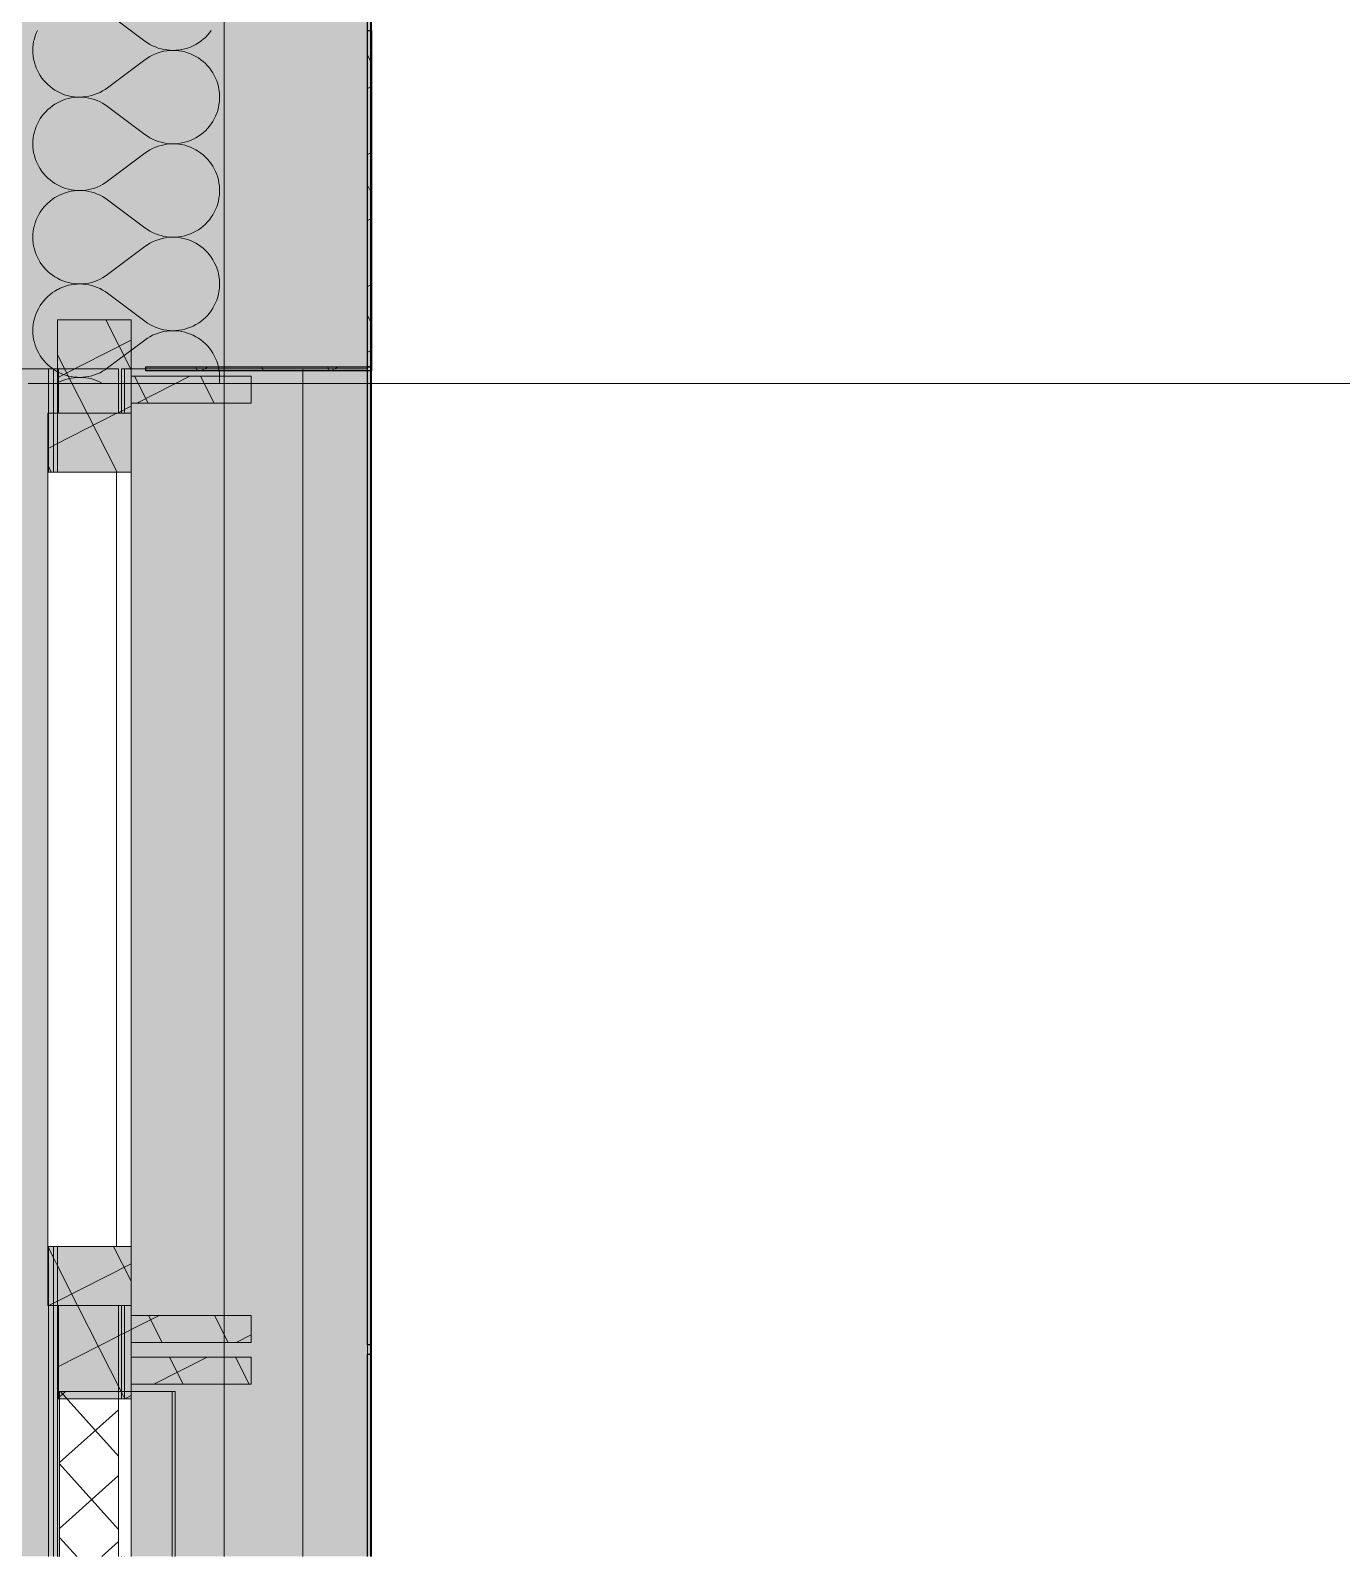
# Model space of a CAD drawing. Header units: metres. Extents: x -22.4 to 53.1, y 133.6 to 157.9.
# Drawn here: x 0.603 to 1.94, y 133.729 to 135.285 of the extents above; entities that cross this region are included whole.
import ezdxf

# ---------------------------------------------------------------- set-up
doc = ezdxf.new("R2010")
doc.units = ezdxf.units.M
doc.header["$MEASUREMENT"] = 0
for name, pattern in [('Achse', [0.0023, 0.0015, -0.0008]), ('Strichlinie_ eng', [0.0023, 0.0015, -0.0008]), ('Wipeout_Contour', [1, 0, -1])]:
    doc.linetypes.add(name, pattern=pattern)
for name, color, linetype in [('00  Raster Ausbau', 7, 'Continuous'), ('10  Fassade', 7, 'Continuous'), ('10  Fassade_Deckschraffur', 7, 'Continuous'), ('10  Fassade_Schnittschraffur', 7, 'Continuous'), ('10  Treppen + Rampen', 7, 'Continuous'), ('10  Wand Massiv', 7, 'Continuous'), ('10  Wand Massiv_Deckschraffur', 7, 'Continuous'), ('10  Wand Massiv_Fenster', 7, 'Continuous'), ('10  Wand Massiv_Schnittschraffur', 7, 'Continuous'), ('Neubau_10  Treppen + Rampen', 7, 'Continuous')]:
    doc.layers.add(name, color=color, linetype=linetype)
pattern_1 = [(26.86749, (-110.10794, 75.264664), (-0.027115717, 0.053523246), []), (116.86749, (-110.10794, 75.264664), (0.053523246, 0.027115717), [])]

# ---------------------------------------------------------------- blocks, each defined once
blk = doc.blocks.new('*X6', base_point=(-23.4289, 120.7796))
at = {"layer": '10  Wand Massiv_Schnittschraffur', "color": 98, "linetype": 'Continuous', "lineweight": 13, "ltscale": 1000, "true_color": 0x000100}
for p, q in [((0.6256, 134.9399), (0.6276, 134.9386)), ((0.6789, 134.9391), (0.68, 134.9399)), ((0.6276, 134.9386), (0.6302, 134.9371)), ((0.6302, 134.9256), (0.629, 134.9249)), ((0.6302, 134.9371), (0.6329, 134.9357)), ((0.6329, 134.927), (0.6302, 134.9256)), ((0.6329, 134.9357), (0.6356, 134.9345)), ((0.6356, 134.9281), (0.6329, 134.927)), ((0.6356, 134.9345), (0.6385, 134.9335)), ((0.6385, 134.9291), (0.6356, 134.9281)), ((0.6385, 134.9335), (0.6414, 134.9327)), ((0.6414, 134.9299), (0.6385, 134.9291)), ((0.6414, 134.9327), (0.6443, 134.9321)), ((0.6443, 134.9306), (0.6414, 134.9299)), ((0.6443, 134.9321), (0.6473, 134.9316)), ((0.6473, 134.931), (0.6443, 134.9306)), ((0.6473, 134.9316), (0.6503, 134.9314)), ((0.6503, 134.9313), (0.6473, 134.931)), ((0.6503, 134.9314), (0.6533, 134.9313)), ((0.6533, 134.9313), (0.6503, 134.9313)), ((0.6533, 134.9313), (0.6563, 134.9315)), ((0.6563, 134.9312), (0.6533, 134.9313)), ((0.6563, 134.9315), (0.6593, 134.9318)), ((0.6593, 134.9309), (0.6563, 134.9312)), ((0.6593, 134.9318), (0.6623, 134.9323)), ((0.6623, 134.9304), (0.6593, 134.9309)), ((0.6623, 134.9323), (0.6652, 134.933)), ((0.6652, 134.9297), (0.6623, 134.9304)), ((0.6652, 134.933), (0.6681, 134.9339)), ((0.6681, 134.9288), (0.6652, 134.9297)), ((0.6681, 134.9339), (0.6709, 134.9349)), ((0.6709, 134.9277), (0.6681, 134.9288)), ((0.6709, 134.9349), (0.6737, 134.9361)), ((0.6737, 134.9265), (0.6709, 134.9277)), ((0.6737, 134.9361), (0.6763, 134.9376)), ((0.6763, 134.9251), (0.6737, 134.9265)), ((0.6763, 134.9376), (0.6789, 134.9391)), ((0.6767, 134.9249), (0.6763, 134.9251)), ((0.7952, 134.9249), (0.7954, 134.9268)), ((0.7954, 134.9268), (0.7955, 134.9277))]:
    blk.add_line(p, q, dxfattribs=at)
blk = doc.blocks.new('*X7', base_point=(-23.4289, 120.7796))
at = {"layer": '10  Wand Massiv_Schnittschraffur', "color": 98, "linetype": 'Continuous', "lineweight": 13, "ltscale": 1000, "true_color": 0x000100}
for p, q in [((0.6251, 135.0177), (0.6227, 135.0158)), ((0.6276, 135.0193), (0.6251, 135.0177)), ((0.6302, 135.0208), (0.6276, 135.0193)), ((0.6312, 135.0214), (0.6302, 135.0208)), ((0.6112, 135.002), (0.6098, 134.9994)), ((0.6127, 135.0046), (0.6112, 135.002)), ((0.6144, 135.0071), (0.6127, 135.0046)), ((0.6163, 135.0095), (0.6144, 135.0071)), ((0.6183, 135.0117), (0.6163, 135.0095)), ((0.6204, 135.0138), (0.6183, 135.0117)), ((0.6227, 135.0158), (0.6204, 135.0138)), ((0.606, 134.9879), (0.6056, 134.985)), ((0.6067, 134.9909), (0.606, 134.9879)), ((0.6075, 134.9938), (0.6067, 134.9909)), ((0.6086, 134.9966), (0.6075, 134.9938)), ((0.6098, 134.9994), (0.6086, 134.9966)), ((0.6053, 134.982), (0.6052, 134.9789)), ((0.6052, 134.9789), (0.6053, 134.9759)), ((0.6056, 134.985), (0.6053, 134.982)), ((0.6053, 134.9759), (0.6056, 134.9729)), ((0.6056, 134.9729), (0.606, 134.97)), ((0.606, 134.97), (0.6067, 134.967)), ((0.6067, 134.967), (0.6075, 134.9641)), ((0.6075, 134.9641), (0.6086, 134.9613)), ((0.6086, 134.9613), (0.6098, 134.9585)), ((0.6098, 134.9585), (0.6112, 134.9559)), ((0.6112, 134.9559), (0.6127, 134.9533)), ((0.7195, 134.9694), (0.6814, 134.9409)), ((0.7207, 134.9703), (0.7195, 134.9694)), ((0.6127, 134.9533), (0.6144, 134.9508)), ((0.6144, 134.9508), (0.6163, 134.9484)), ((0.6163, 134.9484), (0.6183, 134.9462)), ((0.6183, 134.9462), (0.6204, 134.9441)), ((0.6204, 134.9441), (0.6227, 134.9421)), ((0.6227, 134.9421), (0.6251, 134.9402)), ((0.6251, 134.9402), (0.6256, 134.9399)), ((0.68, 134.9399), (0.6814, 134.9409))]:
    blk.add_line(p, q, dxfattribs=at)
blk = doc.blocks.new('*X8', base_point=(-23.4289, 120.7796))
at = {"layer": '10  Wand Massiv_Schnittschraffur', "color": 98, "linetype": 'Continuous', "lineweight": 13, "ltscale": 1000, "true_color": 0x000100}
for p, q in [((0.7195, 135.2742), (0.6814, 135.3028)), ((0.6086, 135.2823), (0.6075, 135.2795)), ((0.6098, 135.2851), (0.6086, 135.2823)), ((0.7833, 135.2802), (0.7852, 135.2826)), ((0.7852, 135.2826), (0.7871, 135.285)), ((0.6053, 135.2677), (0.6052, 135.2647)), ((0.6056, 135.2707), (0.6053, 135.2677)), ((0.606, 135.2736), (0.6056, 135.2707)), ((0.6067, 135.2766), (0.606, 135.2736)), ((0.6075, 135.2795), (0.6067, 135.2766)), ((0.7195, 135.2742), (0.722, 135.2724)), ((0.722, 135.2724), (0.7246, 135.2708)), ((0.7246, 135.2708), (0.7273, 135.2694)), ((0.7273, 135.2694), (0.7301, 135.2682)), ((0.7301, 135.2682), (0.7329, 135.2671)), ((0.7329, 135.2671), (0.7359, 135.2662)), ((0.7601, 135.2662), (0.763, 135.2671)), ((0.763, 135.2671), (0.7659, 135.2681)), ((0.7659, 135.2681), (0.7686, 135.2694)), ((0.7686, 135.2694), (0.7714, 135.2708)), ((0.7714, 135.2708), (0.774, 135.2723)), ((0.774, 135.2723), (0.7765, 135.2741)), ((0.7765, 135.2741), (0.7789, 135.276)), ((0.7789, 135.276), (0.7811, 135.278)), ((0.7811, 135.278), (0.7833, 135.2802)), ((0.6052, 135.2647), (0.6053, 135.2617)), ((0.6053, 135.2617), (0.6056, 135.2587)), ((0.6056, 135.2587), (0.606, 135.2557)), ((0.606, 135.2557), (0.6067, 135.2527)), ((0.6067, 135.2527), (0.6075, 135.2499)), ((0.7195, 135.2551), (0.6814, 135.2266)), ((0.722, 135.2569), (0.7195, 135.2551)), ((0.7246, 135.2585), (0.722, 135.2569)), ((0.7273, 135.2599), (0.7246, 135.2585)), ((0.7301, 135.2611), (0.7273, 135.2599)), ((0.7329, 135.2622), (0.7301, 135.2611)), ((0.7359, 135.2631), (0.7329, 135.2622)), ((0.7359, 135.2662), (0.7388, 135.2656)), ((0.7388, 135.2638), (0.7359, 135.2631)), ((0.7388, 135.2656), (0.7419, 135.2651)), ((0.7419, 135.2643), (0.7388, 135.2638)), ((0.7419, 135.2651), (0.7449, 135.2648)), ((0.7449, 135.2646), (0.7419, 135.2643)), ((0.7449, 135.2648), (0.748, 135.2647)), ((0.748, 135.2647), (0.7449, 135.2646)), ((0.748, 135.2647), (0.751, 135.2648)), ((0.751, 135.2646), (0.748, 135.2647)), ((0.751, 135.2648), (0.7541, 135.265)), ((0.7541, 135.2643), (0.751, 135.2646)), ((0.7541, 135.265), (0.7571, 135.2655)), ((0.7571, 135.2638), (0.7541, 135.2643)), ((0.7571, 135.2655), (0.7601, 135.2662)), ((0.7601, 135.2631), (0.7571, 135.2638)), ((0.763, 135.2623), (0.7601, 135.2631)), ((0.7659, 135.2612), (0.763, 135.2623)), ((0.7686, 135.26), (0.7659, 135.2612)), ((0.7714, 135.2586), (0.7686, 135.26)), ((0.774, 135.257), (0.7714, 135.2586)), ((0.7765, 135.2552), (0.774, 135.257)), ((0.7789, 135.2533), (0.7765, 135.2552)), ((0.7811, 135.2513), (0.7789, 135.2533)), ((0.7833, 135.2491), (0.7811, 135.2513)), ((0.6075, 135.2499), (0.6086, 135.247)), ((0.6086, 135.247), (0.6098, 135.2443)), ((0.6098, 135.2443), (0.6112, 135.2416)), ((0.6112, 135.2416), (0.6127, 135.239)), ((0.6127, 135.239), (0.6144, 135.2365)), ((0.6144, 135.2365), (0.6163, 135.2341)), ((0.7852, 135.2468), (0.7833, 135.2491)), ((0.7871, 135.2443), (0.7852, 135.2468)), ((0.7887, 135.2418), (0.7871, 135.2443)), ((0.7902, 135.2391), (0.7887, 135.2418)), ((0.7916, 135.2363), (0.7902, 135.2391)), ((0.7927, 135.2335), (0.7916, 135.2363)), ((0.6163, 135.2341), (0.6183, 135.2319)), ((0.6183, 135.2319), (0.6204, 135.2298)), ((0.6204, 135.2298), (0.6227, 135.2278)), ((0.6227, 135.2278), (0.6251, 135.226)), ((0.6251, 135.226), (0.6276, 135.2243)), ((0.6276, 135.2243), (0.6302, 135.2228)), ((0.6302, 135.2228), (0.6329, 135.2214)), ((0.6329, 135.2214), (0.6356, 135.2202)), ((0.6356, 135.2202), (0.6385, 135.2192)), ((0.6681, 135.2196), (0.6709, 135.2206)), ((0.6709, 135.2206), (0.6737, 135.2219)), ((0.6737, 135.2219), (0.6763, 135.2233)), ((0.6763, 135.2233), (0.6789, 135.2248)), ((0.6789, 135.2248), (0.6814, 135.2266)), ((0.7937, 135.2306), (0.7927, 135.2335)), ((0.7945, 135.2277), (0.7937, 135.2306)), ((0.795, 135.2247), (0.7945, 135.2277)), ((0.7954, 135.2216), (0.795, 135.2247)), ((0.7956, 135.2186), (0.7954, 135.2216)), ((0.6204, 135.2043), (0.6183, 135.2022)), ((0.6227, 135.2063), (0.6204, 135.2043)), ((0.6251, 135.2081), (0.6227, 135.2063)), ((0.6276, 135.2098), (0.6251, 135.2081)), ((0.6302, 135.2113), (0.6276, 135.2098)), ((0.6329, 135.2127), (0.6302, 135.2113)), ((0.6356, 135.2138), (0.6329, 135.2127)), ((0.6385, 135.2148), (0.6356, 135.2138)), ((0.6385, 135.2192), (0.6414, 135.2184)), ((0.6414, 135.2157), (0.6385, 135.2148)), ((0.6414, 135.2184), (0.6443, 135.2178)), ((0.6443, 135.2163), (0.6414, 135.2157)), ((0.6443, 135.2178), (0.6473, 135.2174)), ((0.6473, 135.2167), (0.6443, 135.2163)), ((0.6473, 135.2174), (0.6503, 135.2171)), ((0.6503, 135.217), (0.6473, 135.2167)), ((0.6503, 135.2171), (0.6533, 135.217)), ((0.6533, 135.217), (0.6503, 135.217)), ((0.6533, 135.217), (0.6563, 135.2172)), ((0.6563, 135.2169), (0.6533, 135.217)), ((0.6563, 135.2172), (0.6593, 135.2175)), ((0.6593, 135.2166), (0.6563, 135.2169)), ((0.6593, 135.2175), (0.6623, 135.218)), ((0.6623, 135.2161), (0.6593, 135.2166)), ((0.6623, 135.218), (0.6652, 135.2187)), ((0.6652, 135.2154), (0.6623, 135.2161)), ((0.6652, 135.2187), (0.6681, 135.2196)), ((0.6681, 135.2145), (0.6652, 135.2154)), ((0.6709, 135.2135), (0.6681, 135.2145)), ((0.6737, 135.2122), (0.6709, 135.2135)), ((0.6763, 135.2108), (0.6737, 135.2122)), ((0.6789, 135.2093), (0.6763, 135.2108)), ((0.6814, 135.2075), (0.6789, 135.2093)), ((0.7195, 135.1789), (0.6814, 135.2075)), ((0.7937, 135.2035), (0.7945, 135.2064)), ((0.7945, 135.2064), (0.795, 135.2094)), ((0.795, 135.2094), (0.7954, 135.2125)), ((0.7954, 135.2125), (0.7956, 135.2155)), ((0.7956, 135.2155), (0.7956, 135.2186)), ((0.6098, 135.1898), (0.6086, 135.1871)), ((0.6112, 135.1925), (0.6098, 135.1898)), ((0.6127, 135.1951), (0.6112, 135.1925)), ((0.6144, 135.1976), (0.6127, 135.1951)), ((0.6163, 135.2), (0.6144, 135.1976)), ((0.6183, 135.2022), (0.6163, 135.2)), ((0.7852, 135.1873), (0.7871, 135.1898)), ((0.7871, 135.1898), (0.7887, 135.1923)), ((0.7887, 135.1923), (0.7902, 135.195)), ((0.7902, 135.195), (0.7916, 135.1977)), ((0.7916, 135.1977), (0.7927, 135.2006)), ((0.7927, 135.2006), (0.7937, 135.2035)), ((0.6056, 135.1754), (0.6053, 135.1724)), ((0.606, 135.1784), (0.6056, 135.1754)), ((0.6067, 135.1813), (0.606, 135.1784)), ((0.6075, 135.1842), (0.6067, 135.1813)), ((0.6086, 135.1871), (0.6075, 135.1842)), ((0.7195, 135.1789), (0.722, 135.1772)), ((0.722, 135.1772), (0.7246, 135.1756)), ((0.7246, 135.1756), (0.7273, 135.1742)), ((0.7273, 135.1742), (0.7301, 135.1729)), ((0.7659, 135.1729), (0.7686, 135.1741)), ((0.7686, 135.1741), (0.7714, 135.1755)), ((0.7714, 135.1755), (0.774, 135.1771)), ((0.774, 135.1771), (0.7765, 135.1789)), ((0.7765, 135.1789), (0.7789, 135.1808)), ((0.7789, 135.1808), (0.7811, 135.1828)), ((0.7811, 135.1828), (0.7833, 135.185)), ((0.7833, 135.185), (0.7852, 135.1873)), ((0.6053, 135.1724), (0.6052, 135.1694)), ((0.6052, 135.1694), (0.6053, 135.1664)), ((0.6053, 135.1664), (0.6056, 135.1634)), ((0.6056, 135.1634), (0.606, 135.1604)), ((0.606, 135.1604), (0.6067, 135.1575)), ((0.7195, 135.1599), (0.6814, 135.1313)), ((0.722, 135.1617), (0.7195, 135.1599)), ((0.7246, 135.1632), (0.722, 135.1617)), ((0.7273, 135.1647), (0.7246, 135.1632)), ((0.7301, 135.1659), (0.7273, 135.1647)), ((0.7301, 135.1729), (0.7329, 135.1719)), ((0.7329, 135.167), (0.7301, 135.1659)), ((0.7329, 135.1719), (0.7359, 135.171)), ((0.7359, 135.1678), (0.7329, 135.167)), ((0.7359, 135.171), (0.7388, 135.1703)), ((0.7388, 135.1685), (0.7359, 135.1678)), ((0.7388, 135.1703), (0.7419, 135.1698)), ((0.7419, 135.169), (0.7388, 135.1685)), ((0.7419, 135.1698), (0.7449, 135.1695)), ((0.7449, 135.1693), (0.7419, 135.169)), ((0.7449, 135.1695), (0.748, 135.1694)), ((0.748, 135.1694), (0.7449, 135.1693)), ((0.748, 135.1694), (0.751, 135.1695)), ((0.751, 135.1693), (0.748, 135.1694)), ((0.751, 135.1695), (0.7541, 135.1698)), ((0.7541, 135.169), (0.751, 135.1693)), ((0.7541, 135.1698), (0.7571, 135.1703)), ((0.7571, 135.1686), (0.7541, 135.169)), ((0.7571, 135.1703), (0.7601, 135.171)), ((0.7601, 135.1679), (0.7571, 135.1686)), ((0.7601, 135.171), (0.763, 135.1718)), ((0.763, 135.167), (0.7601, 135.1679)), ((0.763, 135.1718), (0.7659, 135.1729)), ((0.7659, 135.166), (0.763, 135.167)), ((0.7686, 135.1647), (0.7659, 135.166)), ((0.7714, 135.1633), (0.7686, 135.1647)), ((0.774, 135.1617), (0.7714, 135.1633)), ((0.7765, 135.16), (0.774, 135.1617)), ((0.7789, 135.1581), (0.7765, 135.16)), ((0.7811, 135.156), (0.7789, 135.1581)), ((0.6067, 135.1575), (0.6075, 135.1546)), ((0.6075, 135.1546), (0.6086, 135.1518)), ((0.6086, 135.1518), (0.6098, 135.149)), ((0.6098, 135.149), (0.6112, 135.1463)), ((0.6112, 135.1463), (0.6127, 135.1438)), ((0.6127, 135.1438), (0.6144, 135.1413)), ((0.7833, 135.1538), (0.7811, 135.156)), ((0.7852, 135.1515), (0.7833, 135.1538)), ((0.7871, 135.1491), (0.7852, 135.1515)), ((0.7887, 135.1465), (0.7871, 135.1491)), ((0.7902, 135.1439), (0.7887, 135.1465)), ((0.7916, 135.1411), (0.7902, 135.1439)), ((0.6144, 135.1413), (0.6163, 135.1389)), ((0.6163, 135.1389), (0.6183, 135.1366)), ((0.6183, 135.1366), (0.6204, 135.1345)), ((0.6204, 135.1345), (0.6227, 135.1326)), ((0.6227, 135.1326), (0.6251, 135.1307)), ((0.6251, 135.1307), (0.6276, 135.129)), ((0.6276, 135.129), (0.6302, 135.1275)), ((0.6302, 135.1275), (0.6329, 135.1262)), ((0.6709, 135.1254), (0.6737, 135.1266)), ((0.6737, 135.1266), (0.6763, 135.128)), ((0.6763, 135.128), (0.6789, 135.1296)), ((0.6789, 135.1296), (0.6814, 135.1313)), ((0.7927, 135.1383), (0.7916, 135.1411)), ((0.7937, 135.1354), (0.7927, 135.1383)), ((0.7945, 135.1324), (0.7937, 135.1354)), ((0.795, 135.1294), (0.7945, 135.1324)), ((0.7954, 135.1264), (0.795, 135.1294)), ((0.6227, 135.1111), (0.6204, 135.1091)), ((0.6251, 135.1129), (0.6227, 135.1111)), ((0.6276, 135.1146), (0.6251, 135.1129)), ((0.6302, 135.1161), (0.6276, 135.1146)), ((0.6329, 135.1174), (0.6302, 135.1161)), ((0.6329, 135.1262), (0.6356, 135.125)), ((0.6356, 135.1186), (0.6329, 135.1174)), ((0.6356, 135.125), (0.6385, 135.124)), ((0.6385, 135.1196), (0.6356, 135.1186)), ((0.6385, 135.124), (0.6414, 135.1232)), ((0.6414, 135.1204), (0.6385, 135.1196)), ((0.6414, 135.1232), (0.6443, 135.1226)), ((0.6443, 135.121), (0.6414, 135.1204)), ((0.6443, 135.1226), (0.6473, 135.1221)), ((0.6473, 135.1215), (0.6443, 135.121)), ((0.6473, 135.1221), (0.6503, 135.1219)), ((0.6503, 135.1217), (0.6473, 135.1215)), ((0.6503, 135.1219), (0.6533, 135.1218)), ((0.6533, 135.1218), (0.6503, 135.1217)), ((0.6533, 135.1218), (0.6563, 135.1219)), ((0.6563, 135.1217), (0.6533, 135.1218)), ((0.6563, 135.1219), (0.6593, 135.1223)), ((0.6593, 135.1214), (0.6563, 135.1217)), ((0.6593, 135.1223), (0.6623, 135.1228)), ((0.6623, 135.1209), (0.6593, 135.1214)), ((0.6623, 135.1228), (0.6652, 135.1235)), ((0.6652, 135.1202), (0.6623, 135.1209)), ((0.6652, 135.1235), (0.6681, 135.1243)), ((0.6681, 135.1193), (0.6652, 135.1202)), ((0.6681, 135.1243), (0.6709, 135.1254)), ((0.6709, 135.1182), (0.6681, 135.1193)), ((0.6737, 135.117), (0.6709, 135.1182)), ((0.6763, 135.1156), (0.6737, 135.117)), ((0.6789, 135.114), (0.6763, 135.1156)), ((0.6814, 135.1123), (0.6789, 135.114)), ((0.7195, 135.0837), (0.6814, 135.1123)), ((0.7937, 135.1082), (0.7945, 135.1112)), ((0.7945, 135.1112), (0.795, 135.1142)), ((0.795, 135.1142), (0.7954, 135.1172)), ((0.7956, 135.1233), (0.7954, 135.1264)), ((0.7954, 135.1172), (0.7956, 135.1203)), ((0.7956, 135.1203), (0.7956, 135.1233)), ((0.6112, 135.0973), (0.6098, 135.0946)), ((0.6127, 135.0999), (0.6112, 135.0973)), ((0.6144, 135.1023), (0.6127, 135.0999)), ((0.6163, 135.1047), (0.6144, 135.1023)), ((0.6183, 135.107), (0.6163, 135.1047)), ((0.6204, 135.1091), (0.6183, 135.107)), ((0.7871, 135.0945), (0.7887, 135.0971)), ((0.7887, 135.0971), (0.7902, 135.0998)), ((0.7902, 135.0998), (0.7916, 135.1025)), ((0.7916, 135.1025), (0.7927, 135.1053)), ((0.7927, 135.1053), (0.7937, 135.1082)), ((0.6056, 135.0802), (0.6053, 135.0772)), ((0.606, 135.0832), (0.6056, 135.0802)), ((0.6067, 135.0861), (0.606, 135.0832)), ((0.6075, 135.089), (0.6067, 135.0861)), ((0.6086, 135.0918), (0.6075, 135.089)), ((0.6098, 135.0946), (0.6086, 135.0918)), ((0.7195, 135.0837), (0.722, 135.082)), ((0.722, 135.082), (0.7246, 135.0804)), ((0.7246, 135.0804), (0.7273, 135.0789)), ((0.7686, 135.0789), (0.7714, 135.0803)), ((0.7714, 135.0803), (0.774, 135.0819)), ((0.774, 135.0819), (0.7765, 135.0836)), ((0.7765, 135.0836), (0.7789, 135.0855)), ((0.7789, 135.0855), (0.7811, 135.0876)), ((0.7811, 135.0876), (0.7833, 135.0898)), ((0.7833, 135.0898), (0.7852, 135.0921)), ((0.7852, 135.0921), (0.7871, 135.0945)), ((0.6053, 135.0772), (0.6052, 135.0742)), ((0.6052, 135.0742), (0.6053, 135.0712)), ((0.6053, 135.0712), (0.6056, 135.0682)), ((0.6056, 135.0682), (0.606, 135.0652)), ((0.606, 135.0652), (0.6067, 135.0623)), ((0.7195, 135.0647), (0.6814, 135.0361)), ((0.722, 135.0664), (0.7195, 135.0647)), ((0.7246, 135.068), (0.722, 135.0664)), ((0.7273, 135.0694), (0.7246, 135.068)), ((0.7273, 135.0789), (0.7301, 135.0777)), ((0.7301, 135.0707), (0.7273, 135.0694)), ((0.7301, 135.0777), (0.7329, 135.0766)), ((0.7329, 135.0717), (0.7301, 135.0707)), ((0.7329, 135.0766), (0.7359, 135.0758)), ((0.7359, 135.0726), (0.7329, 135.0717)), ((0.7359, 135.0758), (0.7388, 135.0751)), ((0.7388, 135.0733), (0.7359, 135.0726)), ((0.7388, 135.0751), (0.7419, 135.0746)), ((0.7419, 135.0738), (0.7388, 135.0733)), ((0.7419, 135.0746), (0.7449, 135.0743)), ((0.7449, 135.0741), (0.7419, 135.0738)), ((0.7449, 135.0743), (0.748, 135.0742)), ((0.748, 135.0742), (0.7449, 135.0741)), ((0.748, 135.0742), (0.751, 135.0743)), ((0.751, 135.0741), (0.748, 135.0742)), ((0.751, 135.0743), (0.7541, 135.0746)), ((0.7541, 135.0738), (0.751, 135.0741)), ((0.7541, 135.0746), (0.7571, 135.0751)), ((0.7571, 135.0733), (0.7541, 135.0738)), ((0.7571, 135.0751), (0.7601, 135.0757)), ((0.7601, 135.0726), (0.7571, 135.0733)), ((0.7601, 135.0757), (0.763, 135.0766)), ((0.763, 135.0718), (0.7601, 135.0726)), ((0.763, 135.0766), (0.7659, 135.0776)), ((0.7659, 135.0707), (0.763, 135.0718)), ((0.7659, 135.0776), (0.7686, 135.0789)), ((0.7686, 135.0695), (0.7659, 135.0707)), ((0.7714, 135.0681), (0.7686, 135.0695)), ((0.774, 135.0665), (0.7714, 135.0681)), ((0.7765, 135.0648), (0.774, 135.0665)), ((0.7789, 135.0629), (0.7765, 135.0648)), ((0.6067, 135.0623), (0.6075, 135.0594)), ((0.6075, 135.0594), (0.6086, 135.0565)), ((0.6086, 135.0565), (0.6098, 135.0538)), ((0.6098, 135.0538), (0.6112, 135.0511)), ((0.6112, 135.0511), (0.6127, 135.0485)), ((0.7811, 135.0608), (0.7789, 135.0629)), ((0.7833, 135.0586), (0.7811, 135.0608)), ((0.7852, 135.0563), (0.7833, 135.0586)), ((0.7871, 135.0538), (0.7852, 135.0563)), ((0.7887, 135.0513), (0.7871, 135.0538)), ((0.7902, 135.0486), (0.7887, 135.0513)), ((0.6127, 135.0485), (0.6144, 135.046)), ((0.6144, 135.046), (0.6163, 135.0437)), ((0.6163, 135.0437), (0.6183, 135.0414)), ((0.6183, 135.0414), (0.6204, 135.0393)), ((0.6204, 135.0393), (0.6227, 135.0373)), ((0.6227, 135.0373), (0.6251, 135.0355)), ((0.6251, 135.0355), (0.6276, 135.0338)), ((0.6276, 135.0338), (0.6302, 135.0323)), ((0.6763, 135.0328), (0.6789, 135.0344)), ((0.6789, 135.0344), (0.6814, 135.0361)), ((0.7916, 135.0459), (0.7902, 135.0486)), ((0.7927, 135.043), (0.7916, 135.0459)), ((0.7937, 135.0401), (0.7927, 135.043)), ((0.7945, 135.0372), (0.7937, 135.0401)), ((0.795, 135.0342), (0.7945, 135.0372)), ((0.7954, 135.0311), (0.795, 135.0342)), ((0.6302, 135.0323), (0.6329, 135.0309)), ((0.6329, 135.0222), (0.6312, 135.0214)), ((0.6329, 135.0309), (0.6356, 135.0298)), ((0.6356, 135.0234), (0.6329, 135.0222)), ((0.6356, 135.0298), (0.6385, 135.0288)), ((0.6385, 135.0244), (0.6356, 135.0234)), ((0.6385, 135.0288), (0.6414, 135.028)), ((0.6414, 135.0252), (0.6385, 135.0244)), ((0.6414, 135.028), (0.6443, 135.0273)), ((0.6443, 135.0258), (0.6414, 135.0252)), ((0.6443, 135.0273), (0.6473, 135.0269)), ((0.6473, 135.0263), (0.6443, 135.0258)), ((0.6473, 135.0269), (0.6503, 135.0266)), ((0.6503, 135.0265), (0.6473, 135.0263)), ((0.6503, 135.0266), (0.6533, 135.0266)), ((0.6533, 135.0266), (0.6503, 135.0265)), ((0.6533, 135.0266), (0.6563, 135.0267)), ((0.6563, 135.0264), (0.6533, 135.0266)), ((0.6563, 135.0267), (0.6593, 135.027)), ((0.6593, 135.0261), (0.6563, 135.0264)), ((0.6593, 135.027), (0.6623, 135.0275)), ((0.6623, 135.0256), (0.6593, 135.0261)), ((0.6623, 135.0275), (0.6652, 135.0282)), ((0.6652, 135.0249), (0.6623, 135.0256)), ((0.6652, 135.0282), (0.6681, 135.0291)), ((0.6681, 135.024), (0.6652, 135.0249)), ((0.6681, 135.0291), (0.6709, 135.0302)), ((0.6709, 135.023), (0.6681, 135.024)), ((0.6709, 135.0302), (0.6737, 135.0314)), ((0.6737, 135.0218), (0.6709, 135.023)), ((0.6737, 135.0314), (0.6763, 135.0328)), ((0.6763, 135.0203), (0.6737, 135.0218)), ((0.6789, 135.0188), (0.6763, 135.0203)), ((0.6814, 135.017), (0.6789, 135.0188)), ((0.7945, 135.016), (0.795, 135.019)), ((0.795, 135.019), (0.7954, 135.022)), ((0.7956, 135.0281), (0.7954, 135.0311)), ((0.7954, 135.022), (0.7956, 135.025)), ((0.7956, 135.025), (0.7956, 135.0281)), ((0.7195, 134.9885), (0.6814, 135.017)), ((0.7887, 135.0019), (0.7902, 135.0045)), ((0.7902, 135.0045), (0.7916, 135.0073)), ((0.7916, 135.0073), (0.7927, 135.0101)), ((0.7927, 135.0101), (0.7937, 135.013)), ((0.7937, 135.013), (0.7945, 135.016)), ((0.7195, 134.9885), (0.722, 134.9867)), ((0.722, 134.9867), (0.7246, 134.9851)), ((0.7714, 134.9851), (0.774, 134.9866)), ((0.774, 134.9866), (0.7765, 134.9884)), ((0.7765, 134.9884), (0.7789, 134.9903)), ((0.7789, 134.9903), (0.7811, 134.9923)), ((0.7811, 134.9923), (0.7833, 134.9945)), ((0.7833, 134.9945), (0.7852, 134.9969)), ((0.7852, 134.9969), (0.7871, 134.9993)), ((0.7871, 134.9993), (0.7887, 135.0019)), ((0.722, 134.9712), (0.7207, 134.9703)), ((0.7246, 134.9728), (0.722, 134.9712)), ((0.7246, 134.9851), (0.7273, 134.9837)), ((0.7273, 134.9742), (0.7246, 134.9728)), ((0.7273, 134.9837), (0.7301, 134.9825)), ((0.7301, 134.9754), (0.7273, 134.9742)), ((0.7301, 134.9825), (0.7329, 134.9814)), ((0.7329, 134.9765), (0.7301, 134.9754)), ((0.7329, 134.9814), (0.7359, 134.9805)), ((0.7359, 134.9774), (0.7329, 134.9765)), ((0.7359, 134.9805), (0.7388, 134.9798)), ((0.7388, 134.9781), (0.7359, 134.9774)), ((0.7388, 134.9798), (0.7419, 134.9794)), ((0.7419, 134.9785), (0.7388, 134.9781)), ((0.7419, 134.9794), (0.7449, 134.9791)), ((0.7449, 134.9788), (0.7419, 134.9785)), ((0.7449, 134.9791), (0.748, 134.9789)), ((0.748, 134.9789), (0.7449, 134.9788)), ((0.748, 134.9789), (0.751, 134.979)), ((0.751, 134.9789), (0.748, 134.9789)), ((0.751, 134.979), (0.7541, 134.9793)), ((0.7541, 134.9786), (0.751, 134.9789)), ((0.7541, 134.9793), (0.7571, 134.9798)), ((0.7571, 134.9781), (0.7541, 134.9786)), ((0.7571, 134.9798), (0.7601, 134.9805)), ((0.7601, 134.9774), (0.7571, 134.9781)), ((0.7601, 134.9805), (0.763, 134.9814)), ((0.763, 134.9765), (0.7601, 134.9774)), ((0.763, 134.9814), (0.7659, 134.9824)), ((0.7659, 134.9755), (0.763, 134.9765)), ((0.7659, 134.9824), (0.7686, 134.9836)), ((0.7686, 134.9743), (0.7659, 134.9755)), ((0.7686, 134.9836), (0.7714, 134.9851)), ((0.7714, 134.9728), (0.7686, 134.9743)), ((0.774, 134.9713), (0.7714, 134.9728)), ((0.7765, 134.9695), (0.774, 134.9713)), ((0.7789, 134.9676), (0.7765, 134.9695)), ((0.7811, 134.9656), (0.7789, 134.9676)), ((0.7833, 134.9634), (0.7811, 134.9656)), ((0.7852, 134.961), (0.7833, 134.9634)), ((0.7871, 134.9586), (0.7852, 134.961)), ((0.7887, 134.956), (0.7871, 134.9586)), ((0.7902, 134.9534), (0.7887, 134.956)), ((0.7916, 134.9506), (0.7902, 134.9534)), ((0.7927, 134.9478), (0.7916, 134.9506)), ((0.7937, 134.9449), (0.7927, 134.9478)), ((0.7945, 134.9419), (0.7937, 134.9449)), ((0.795, 134.9389), (0.7945, 134.9419)), ((0.7954, 134.9359), (0.795, 134.9389)), ((0.7956, 134.9329), (0.7954, 134.9359)), ((0.7955, 134.9277), (0.7956, 134.9298)), ((0.7956, 134.9298), (0.7956, 134.9329))]:
    blk.add_line(p, q, dxfattribs=at)

msp = doc.modelspace()

# ---------------------------------------------------------------- linework, layer by layer
at = {"layer": '00  Raster Ausbau', "color": 9, "linetype": 'Achse', "lineweight": 18, "ltscale": 1000}
msp.add_line((1.6004, 134.9249), (2.6004, 134.9249), dxfattribs=at)
at = {"layer": '10  Fassade', "color": 7, "linetype": 'Continuous', "lineweight": 13, "ltscale": 1000}
msp.add_line((0.7054, 134.9899), (0.6304, 134.9899), dxfattribs=at)
at = {"layer": '10  Fassade', "color": 7, "linetype": 'Strichlinie_ eng', "lineweight": 18, "ltscale": 1000, "flags": 128}
msp.add_lwpolyline([(0.6304, 134.9899), (0.7054, 134.9899)], dxfattribs=at)

# ---------------------------------------------------------------- wipeouts: each hides what was drawn before it
at = {"color": 254, "linetype": 'Wipeout_Contour', "lineweight": 0, "ltscale": 537.345386}
msp.add_wipeout([(0.621, 134.9399), (0.331, 134.9399), (0.331, 133.7291), (0.621, 133.7291)], dxfattribs=at).dxf.layer = '10  Fassade_Deckschraffur'
at = {"color": 254, "linetype": 'Wipeout_Contour', "lineweight": 0, "ltscale": 537.348925}
msp.add_wipeout([(0.6986, 134.9399), (0.6956, 134.9399), (0.6956, 133.7291), (0.6986, 133.7291)], dxfattribs=at).dxf.layer = '10  Fassade_Deckschraffur'
at = {"color": 254, "linetype": 'Wipeout_Contour', "lineweight": 0, "ltscale": 537.354113}
msp.add_wipeout([(0.9464, 134.9399), (0.8804, 134.9399), (0.8804, 133.7291), (0.9464, 133.7291)], dxfattribs=at).dxf.layer = '10  Fassade_Deckschraffur'

# ---------------------------------------------------------------- next in the draw order: linework, layer by layer
at = {"layer": '10  Fassade', "color": 7, "linetype": 'Continuous', "lineweight": 18, "ltscale": 1000, "flags": 128}
msp.add_lwpolyline([(0.9464, 134.9399), (0.9464, 133.7291)], dxfattribs=at)

# ---------------------------------------------------------------- next in the draw order: wipeouts: each hides what was drawn before it
at = {"color": 254, "linetype": 'Wipeout_Contour', "lineweight": 0, "ltscale": 537.351083}
msp.add_wipeout([(0.8804, 134.9399), (0.6986, 134.9399), (0.6986, 133.7291), (0.8804, 133.7291)], dxfattribs=at).dxf.layer = '10  Fassade_Deckschraffur'

# ---------------------------------------------------------------- next in the draw order: hatches: boundary and pattern name
at = {"layer": '10  Fassade', "linetype": 'Continuous', "lineweight": 0, "true_color": 0xffffff}
msp.add_hatch(color=7, dxfattribs=at).paths.add_polyline_path([(0.7504, 133.8974), (0.7474, 133.8974), (0.7474, 133.7291), (0.7504, 133.7291)])
at = {"layer": '10  Fassade_Schnittschraffur', "linetype": 'Continuous', "lineweight": 0, "true_color": 0xffffff}
for points in [[(0.8279, 134.9049), (0.8279, 134.9324), (0.7054, 134.9324), (0.7054, 134.9049)], [(0.8279, 133.9749), (0.7054, 133.9749), (0.7054, 133.9474), (0.8279, 133.9474)], [(0.7054, 133.9049), (0.8279, 133.9049), (0.8279, 133.9324), (0.7054, 133.9324)]]:
    msp.add_hatch(color=7, dxfattribs=at).paths.add_polyline_path(points)
at = {"layer": '10  Fassade_Schnittschraffur', "linetype": 'Continuous', "lineweight": 13, "true_color": 0x000100}
h = msp.add_hatch(dxfattribs=at)
h.set_pattern_fill('Dämmung__hart_1_0001', color=98, style=0, pattern_type=2)
h.set_pattern_definition(pattern_1)
h.paths.add_polyline_path([(0.8279, 134.9049), (0.8279, 134.9324), (0.7054, 134.9324), (0.7054, 134.9049)])
h = msp.add_hatch(dxfattribs=at)
h.set_pattern_fill('Dämmung__hart_1_0001', color=98, style=0, pattern_type=2)
h.set_pattern_definition(pattern_1)
h.paths.add_polyline_path([(0.8279, 133.9749), (0.7054, 133.9749), (0.7054, 133.9474), (0.8279, 133.9474)])
h = msp.add_hatch(dxfattribs=at)
h.set_pattern_fill('Dämmung__hart_1_0001', color=98, style=0, pattern_type=2)
h.set_pattern_definition(pattern_1)
h.paths.add_polyline_path([(0.7054, 133.9049), (0.8279, 133.9049), (0.8279, 133.9324), (0.7054, 133.9324)])

# ---------------------------------------------------------------- next in the draw order: linework, layer by layer
at = {"layer": '10  Fassade', "color": 7, "linetype": 'Continuous', "lineweight": 13, "ltscale": 1000}
for p, q in [((0.7054, 134.9899), (0.7054, 134.9324)), ((0.8279, 134.9324), (0.7054, 134.9324)), ((0.8279, 134.9324), (0.8279, 134.9049)), ((0.8279, 134.9049), (0.7054, 134.9049)), ((0.8279, 133.9749), (0.7054, 133.9749)), ((0.8279, 133.9749), (0.8279, 133.9474)), ((0.8279, 133.9474), (0.7054, 133.9474)), ((0.8279, 133.9324), (0.7054, 133.9324)), ((0.8279, 133.9324), (0.8279, 133.9049)), ((0.8279, 133.9049), (0.7054, 133.9049))]:
    msp.add_line(p, q, dxfattribs=at)
at = {"layer": '10  Fassade', "color": 7, "linetype": 'Strichlinie_ eng', "lineweight": 18, "ltscale": 1000, "flags": 128}
for points in [[(0.7054, 133.7291), (0.7054, 133.9399), (0.7054, 134.9899)], [(0.7054, 134.9324), (0.8279, 134.9324)], [(0.8279, 134.9324), (0.8279, 134.9049)], [(0.8279, 134.9049), (0.7054, 134.9049)], [(0.7054, 133.9749), (0.8279, 133.9749)], [(0.8279, 133.9749), (0.8279, 133.9474)], [(0.8279, 133.9474), (0.7054, 133.9474)], [(0.7054, 133.9324), (0.8279, 133.9324)], [(0.8279, 133.9324), (0.8279, 133.9049)], [(0.8279, 133.9049), (0.7054, 133.9049)]]:
    msp.add_lwpolyline(points, dxfattribs=at)
at = {"layer": '10  Fassade', "color": 7, "linetype": 'Continuous', "lineweight": 18, "ltscale": 1000, "flags": 128}
for points in [[(0.9464, 134.9399), (0.8804, 134.9399)], [(0.8804, 134.9399), (0.8804, 133.7291)], [(0.7474, 133.7291), (0.7474, 133.8974), (0.7504, 133.8974), (0.7504, 133.7291)]]:
    msp.add_lwpolyline(points, dxfattribs=at)
at = {"layer": '10  Fassade', "color": 7, "linetype": 'Continuous', "lineweight": 13, "ltscale": 1000, "flags": 128}
msp.add_lwpolyline([(0.7054, 133.9474), (0.7054, 133.9399), (0.7054, 133.9324)], dxfattribs=at)
at = {"layer": '10  Wand Massiv', "color": 7, "linetype": 'Continuous', "lineweight": 13, "ltscale": 1000, "flags": 128}
msp.add_lwpolyline([(0.8004, 134.9249), (0.8004, 137.6399)], dxfattribs=at)
at = {"layer": '10  Wand Massiv_Fenster', "color": 7, "linetype": 'Continuous', "lineweight": 13, "ltscale": 1000}
msp.add_line((0.8004, 134.9399), (0.8004, 133.7291), dxfattribs=at)

# ---------------------------------------------------------------- next in the draw order: wipeouts: each hides what was drawn before it
at = {"color": 254, "linetype": 'Wipeout_Contour', "lineweight": 0, "ltscale": 537.348231}
msp.add_wipeout([(0.6924, 134.9399), (0.6314, 134.9399), (0.6314, 133.7291), (0.6924, 133.7291)], dxfattribs=at).dxf.layer = '10  Fassade_Deckschraffur'
at = {"color": 254, "linetype": 'Wipeout_Contour', "lineweight": 0, "ltscale": 535.345182}
msp.add_wipeout([(0.9504, 133.9349), (0.9464, 133.9349), (0.9464, 133.7291), (0.9504, 133.7291)], dxfattribs=at).dxf.layer = '10  Fassade_Deckschraffur'

# ---------------------------------------------------------------- next in the draw order: linework, layer by layer
at = {"layer": '10  Fassade', "color": 7, "linetype": 'Continuous', "lineweight": 18, "ltscale": 1000, "flags": 128}
for points in [[(0.6924, 134.9399), (0.6924, 133.7291)], [(0.6986, 134.9399), (0.6956, 134.9399)], [(0.6956, 134.9399), (0.6956, 133.7291)], [(0.6986, 134.9399), (0.6986, 133.7291)], [(0.8804, 134.9399), (0.6986, 134.9399)]]:
    msp.add_lwpolyline(points, dxfattribs=at)
at = {"layer": '10  Fassade', "color": 7, "linetype": 'Continuous', "lineweight": 25, "ltscale": 1000, "flags": 128}
for points in [[(0.9464, 133.7291), (0.9464, 133.9349)], [(0.9504, 133.9349), (0.9464, 133.9349)], [(0.9504, 133.7291), (0.9504, 133.9349)]]:
    msp.add_lwpolyline(points, dxfattribs=at)

# ---------------------------------------------------------------- next in the draw order: wipeouts: each hides what was drawn before it
at = {"color": 254, "linetype": 'Wipeout_Contour', "lineweight": 0, "ltscale": 541.176478}
msp.add_wipeout([(0.9464, 136.6349), (0.9464, 133.9449), (0.9504, 133.9449), (0.9504, 136.6349)], dxfattribs=at).dxf.layer = '10  Fassade_Deckschraffur'
at = {"color": 254, "linetype": 'Wipeout_Contour', "lineweight": 0, "ltscale": 537.347585}
msp.add_wipeout([(0.6264, 134.9399), (0.6264, 133.7291), (0.6314, 133.7291), (0.6314, 134.9399)], dxfattribs=at).dxf.layer = '10  Fassade_Deckschraffur'

# ---------------------------------------------------------------- next in the draw order: hatches: boundary and pattern name
at = {"layer": '10  Fassade_Schnittschraffur', "linetype": 'Continuous', "lineweight": 0, "true_color": 0xffffff}
for points in [[(0.9504, 134.9419), (0.9504, 135.2849), (0.9464, 135.2849), (0.9464, 134.9419)], [(0.7205, 134.9379), (0.9504, 134.9379), (0.9504, 134.9419), (0.7205, 134.9419)]]:
    msp.add_hatch(color=7, dxfattribs=at).paths.add_polyline_path(points)
at = {"layer": '10  Fassade_Schnittschraffur', "linetype": 'Continuous', "lineweight": 13, "true_color": 0x000100}
h = msp.add_hatch(dxfattribs=at)
h.set_pattern_fill('Dämmung__hart_1_0001', color=98, style=0, pattern_type=2)
h.set_pattern_definition(pattern_1)
h.paths.add_polyline_path([(0.9504, 134.9419), (0.9504, 135.2849), (0.9464, 135.2849), (0.9464, 134.9419)])
h = msp.add_hatch(dxfattribs=at)
h.set_pattern_fill('Dämmung__hart_1_0001', color=98, style=0, pattern_type=2)
h.set_pattern_definition(pattern_1)
h.paths.add_polyline_path([(0.7205, 134.9379), (0.9504, 134.9379), (0.9504, 134.9419), (0.7205, 134.9419)])

# ---------------------------------------------------------------- next in the draw order: linework, layer by layer
at = {"layer": '10  Fassade', "color": 7, "linetype": 'Continuous', "lineweight": 25, "ltscale": 1000, "flags": 128}
for points in [[(0.9464, 133.9449), (0.9464, 136.6349)], [(0.9504, 133.9449), (0.9504, 136.6349)], [(0.9504, 133.9449), (0.9464, 133.9449)]]:
    msp.add_lwpolyline(points, dxfattribs=at)
for points in [[(0.9504, 134.9419), (0.9464, 134.9419), (0.9464, 135.2849), (0.9504, 135.2849)], [(0.7205, 134.9379), (0.7205, 134.9419), (0.9504, 134.9419), (0.9504, 134.9379)]]:
    msp.add_lwpolyline(points, close=True, dxfattribs=at)

# ---------------------------------------------------------------- next in the draw order: wipeouts: each hides what was drawn before it
at = {"color": 254, "linetype": 'Wipeout_Contour', "lineweight": 0, "ltscale": 537.347488}
msp.add_wipeout([(0.6264, 134.9399), (0.621, 134.9399), (0.621, 133.7291), (0.6264, 133.7291)], dxfattribs=at).dxf.layer = '10  Fassade_Deckschraffur'

# ---------------------------------------------------------------- next in the draw order: hatches: boundary and pattern name
at = {"layer": '10  Wand Massiv_Deckschraffur', "linetype": 'Continuous', "lineweight": 0, "true_color": 0xffffff}
msp.add_hatch(color=7, dxfattribs=at).paths.add_polyline_path([(0.6004, 134.9249), (0.3354, 134.9249), (0.3354, 133.7291), (0.8004, 133.7291), (0.8004, 134.9399), (0.6754, 134.9399), (0.6004, 134.9399)])
at = {"layer": 'Neubau_10  Treppen + Rampen', "linetype": 'Continuous', "lineweight": 0, "true_color": 0x8f8f8f}
msp.add_hatch(color=252, dxfattribs=at).paths.add_polyline_path([(-5.7669, 137.8399), (-5.7669, 133.7291), (0.9503, 133.7291), (0.9503, 137.8399)])

# ---------------------------------------------------------------- next in the draw order: linework, layer by layer
at = {"layer": '00  Raster Ausbau', "color": 9, "linetype": 'Achse', "lineweight": 18, "ltscale": 1000}
msp.add_line((1.6004, 134.9249), (0.6004, 134.9249), dxfattribs=at)
at = {"layer": '10  Fassade', "color": 7, "linetype": 'Strichlinie_ eng', "lineweight": 18, "ltscale": 1000, "flags": 128}
msp.add_lwpolyline([(0.6304, 133.7291), (0.6304, 133.9399), (0.6304, 134.9899)], dxfattribs=at)
at = {"layer": '10  Fassade', "color": 7, "linetype": 'Continuous', "lineweight": 18, "ltscale": 1000, "flags": 128}
for points in [[(0.621, 134.9399), (0.331, 134.9399)], [(0.621, 134.9399), (0.621, 133.7291)], [(0.6264, 134.9399), (0.621, 134.9399)], [(0.6314, 134.9399), (0.6264, 134.9399)], [(0.6264, 134.9399), (0.6264, 133.7291)], [(0.6924, 134.9399), (0.6314, 134.9399)], [(0.6314, 134.9399), (0.6314, 133.7291)]]:
    msp.add_lwpolyline(points, dxfattribs=at)
at = {"layer": 'Neubau_10  Treppen + Rampen', "color": 8, "linetype": 'Continuous', "lineweight": 35, "ltscale": 1000, "flags": 128}
msp.add_lwpolyline([(0.9503, 133.7291), (0.9503, 137.8399), (-5.7669, 137.8399), (-5.7669, 133.7291)], dxfattribs=at)

# ---------------------------------------------------------------- next in the draw order: block references
at = {"layer": '10  Treppen + Rampen', "color": 7, "linetype": 'Continuous', "lineweight": 13, "ltscale": 1000}
for name in ['*X8', '*X7', '*X6']:
    msp.add_blockref(name, (-23.4289, 120.7796), dxfattribs=at)

# ---------------------------------------------------------------- next in the draw order: wipeouts: each hides what was drawn before it
at = {"color": 254, "linetype": 'Wipeout_Contour', "lineweight": 0, "ltscale": 537.769969}
msp.add_wipeout([(0.6304, 134.8949), (0.6304, 133.9849), (0.7054, 133.9849), (0.7054, 134.8949)], dxfattribs=at).dxf.layer = '10  Fassade_Deckschraffur'
at = {"color": 254, "linetype": 'Wipeout_Contour', "lineweight": 0, "ltscale": 535.248426}
msp.add_wipeout([(0.7054, 133.8899), (0.6304, 133.8899), (0.6304, 133.7291), (0.7054, 133.7291)], dxfattribs=at).dxf.layer = '10  Fassade_Deckschraffur'

# ---------------------------------------------------------------- next in the draw order: hatches: boundary and pattern name
at = {"layer": '10  Fassade', "linetype": 'Continuous', "lineweight": 0, "true_color": 0xffffff}
msp.add_hatch(color=7, dxfattribs=at).paths.add_polyline_path([(0.6324, 133.8974), (0.6304, 133.8974), (0.6304, 133.7291), (0.6324, 133.7291)])
at = {"layer": '10  Fassade', "linetype": 'Continuous', "lineweight": 13, "true_color": 0x000100}
h = msp.add_hatch(dxfattribs=at)
h.set_pattern_fill('Dämmung__hart_2_0001', color=98, style=0, pattern_type=2)
h.set_pattern_definition([(41.86749, (-110.10794, 75.264664), (-0.033370506, 0.037234518), []), (131.86749, (-110.10794, 75.264664), (0.037234518, 0.033370506), [])])
h.paths.add_polyline_path([(0.6924, 133.8974), (0.6324, 133.8974), (0.6324, 133.7291), (0.6924, 133.7291)])
at = {"layer": '10  Fassade_Schnittschraffur', "linetype": 'Continuous', "lineweight": 0, "true_color": 0xffffff}
for points in [[(0.7054, 134.9324), (0.7054, 134.9899), (0.6304, 134.9899), (0.6304, 134.8949), (0.7054, 134.8949), (0.7054, 134.9049)], [(0.7054, 134.8949), (0.6304, 134.8949), (0.7054, 134.8947)], [(0.6304, 133.9851), (0.7054, 133.9849)], [(0.7054, 133.9324), (0.7054, 133.9399), (0.7054, 133.9474), (0.7054, 133.9749), (0.7054, 133.9849), (0.6304, 133.9849), (0.6304, 133.8899), (0.7054, 133.8899)]]:
    msp.add_hatch(color=7, dxfattribs=at).paths.add_polyline_path(points)
at = {"layer": '10  Fassade_Schnittschraffur', "linetype": 'Continuous', "lineweight": 13, "true_color": 0x000100}
h = msp.add_hatch(dxfattribs=at)
h.set_pattern_fill('Dämmung__hart_1_0001', color=98, style=0, pattern_type=2)
h.set_pattern_definition(pattern_1)
h.paths.add_polyline_path([(0.7054, 134.9324), (0.7054, 134.9899), (0.6304, 134.9899), (0.6304, 134.8949), (0.7054, 134.8949), (0.7054, 134.9049)])
h = msp.add_hatch(dxfattribs=at)
h.set_pattern_fill('Dämmung__hart_1_0001', color=98, style=0, pattern_type=2)
h.set_pattern_definition(pattern_1)
h.paths.add_polyline_path([(0.7054, 134.8949), (0.6304, 134.8949), (0.7054, 134.8947)])
h = msp.add_hatch(dxfattribs=at)
h.set_pattern_fill('Dämmung__hart_1_0001', color=98, style=0, pattern_type=2)
h.set_pattern_definition(pattern_1)
h.paths.add_polyline_path([(0.6304, 133.9851), (0.7054, 133.9849)])
h = msp.add_hatch(dxfattribs=at)
h.set_pattern_fill('Dämmung__hart_1_0001', color=98, style=0, pattern_type=2)
h.set_pattern_definition(pattern_1)
h.paths.add_polyline_path([(0.7054, 133.9324), (0.7054, 133.9399), (0.7054, 133.9474), (0.7054, 133.9749), (0.7054, 133.9849), (0.6304, 133.9849), (0.6304, 133.8899), (0.7054, 133.8899)])

# ---------------------------------------------------------------- next in the draw order: linework, layer by layer
at = {"layer": '10  Fassade', "color": 7, "linetype": 'Continuous', "lineweight": 13, "ltscale": 1000}
for p, q in [((0.6304, 134.9899), (0.6304, 134.8949)), ((0.7054, 134.8949), (0.6304, 134.8949)), ((0.7054, 134.9049), (0.7054, 134.8949)), ((0.7054, 133.9849), (0.6304, 133.9849)), ((0.6304, 133.9849), (0.6304, 133.8899)), ((0.7054, 133.9849), (0.7054, 133.9749)), ((0.7054, 133.9049), (0.7054, 133.8899)), ((0.7054, 133.8899), (0.6304, 133.8899))]:
    msp.add_line(p, q, dxfattribs=at)
at = {"layer": '10  Fassade', "color": 7, "linetype": 'Continuous', "lineweight": 18, "ltscale": 1000, "flags": 128}
for points in [[(0.6304, 133.9849), (0.6304, 134.8949)], [(0.7054, 133.9849), (0.7054, 134.8949)], [(0.6304, 133.7291), (0.6304, 133.8974), (0.6324, 133.8974), (0.6324, 133.7291)], [(0.6324, 133.7291), (0.6324, 133.8974), (0.6924, 133.8974), (0.6924, 133.7291)], [(0.6924, 133.7291), (0.6924, 133.8974), (0.7474, 133.8974), (0.7474, 133.7291)], [(0.6304, 133.7291), (0.6304, 133.8899)], [(0.7054, 133.7291), (0.7054, 133.8899)]]:
    msp.add_lwpolyline(points, dxfattribs=at)
for points in [[(0.6304, 134.8949), (0.7054, 134.8947)], [(0.7054, 133.9849), (0.7054, 133.9854), (0.6304, 133.9851)]]:
    msp.add_lwpolyline(points, close=True, dxfattribs=at)

# ---------------------------------------------------------------- next in the draw order: wipeouts: each hides what was drawn before it
at = {"color": 254, "linetype": 'Wipeout_Contour', "lineweight": 0, "ltscale": 537.76988}
msp.add_wipeout([(0.7054, 134.8347), (0.6204, 134.8347), (0.6204, 134.0451), (0.7054, 134.0451)], dxfattribs=at).dxf.layer = '10  Fassade_Deckschraffur'

# ---------------------------------------------------------------- next in the draw order: hatches: boundary and pattern name
at = {"layer": '10  Fassade_Schnittschraffur', "linetype": 'Continuous', "lineweight": 0, "true_color": 0xffffff}
for points in [[(0.6204, 134.8947), (0.6204, 134.8347), (0.7054, 134.8347), (0.7054, 134.8947)], [(0.7054, 133.9851), (0.7054, 134.0451), (0.6204, 134.0451), (0.6204, 133.9851)]]:
    msp.add_hatch(color=7, dxfattribs=at).paths.add_polyline_path(points)
at = {"layer": '10  Fassade_Schnittschraffur', "linetype": 'Continuous', "lineweight": 13, "true_color": 0x000100}
h = msp.add_hatch(dxfattribs=at)
h.set_pattern_fill('Dämmung__hart_1_0001', color=98, style=0, pattern_type=2)
h.set_pattern_definition(pattern_1)
h.paths.add_polyline_path([(0.6204, 134.8947), (0.6204, 134.8347), (0.7054, 134.8347), (0.7054, 134.8947)])
h = msp.add_hatch(dxfattribs=at)
h.set_pattern_fill('Dämmung__hart_1_0001', color=98, style=0, pattern_type=2)
h.set_pattern_definition(pattern_1)
h.paths.add_polyline_path([(0.7054, 133.9851), (0.7054, 134.0451), (0.6204, 134.0451), (0.6204, 133.9851)])

# ---------------------------------------------------------------- next in the draw order: linework, layer by layer
at = {"layer": '10  Fassade', "color": 7, "linetype": 'Continuous', "lineweight": 18, "ltscale": 1000}
for p, q in [((0.6204, 134.8347), (0.6204, 134.0451)), ((0.6904, 134.8347), (0.6904, 134.0451)), ((0.7054, 134.0451), (0.7054, 134.8347))]:
    msp.add_line(p, q, dxfattribs=at)
at = {"layer": '10  Fassade', "color": 7, "linetype": 'Continuous', "lineweight": 18, "ltscale": 1000, "flags": 128}
for points in [[(0.6204, 134.8947), (0.6204, 134.8347), (0.7054, 134.8347), (0.7054, 134.8947)], [(0.7054, 133.9851), (0.7054, 134.0451), (0.6204, 134.0451), (0.6204, 133.9851)]]:
    msp.add_lwpolyline(points, close=True, dxfattribs=at)

doc.saveas('drawing.dxf')
